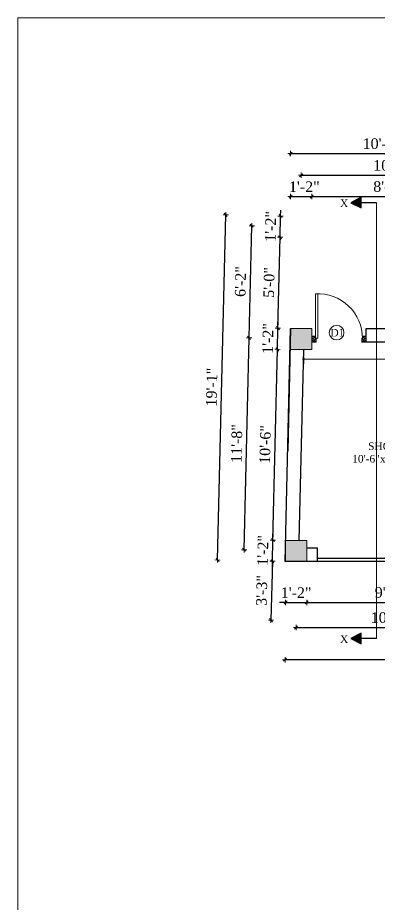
# Model space of a CAD drawing. Header units: inches. Extents: x 151827 to 158445, y -28405 to -26250.
# Drawn here: x 155360 to 155598, y -26836 to -26250 of the extents above; entities that cross this region are included whole.
import ezdxf

# ---------------------------------------------------------------- set-up
doc = ezdxf.new("R2010")
doc.units = ezdxf.units.IN
doc.header["$LTSCALE"] = 5
doc.header["$MEASUREMENT"] = 0
for name, color, linetype, lineweight in [('A-WALL', 7, 'Continuous', 9), ('Dimension', 7, 'Continuous', 18), ('DOOR', 62, 'Continuous', 0), ('ele1', 21, 'Continuous', 20)]:
    doc.layers.add(name, color=color, linetype=linetype, lineweight=lineweight)
doc.layers.add('dim line', color=7, linetype='Continuous', lineweight=15, true_color=0xfab2b2)
doc.layers.add('TEXT', color=6, linetype='Continuous')
doc.layers.add('WALL', color=7, linetype='Continuous')
doc.styles.add('ordinary', font='times.ttf')
doc.styles.get("Standard").update_dxf_attribs({"font": 'arial.ttf'})
doc.dimstyles.new('Copy of 96', dxfattribs={"dimtxt": 7, "dimasz": 4, "dimexe": 0.5, "dimexo": 0.5, "dimgap": 3, "dimtad": 1, "dimdec": 1, "dimzin": 11, "dimdsep": 46, "dimlunit": 4, "dimtxsty": 'ordinary', "dimblk": 'OBLIQUE', "dimcen": 0.09, "dimse1": 1, "dimse2": 1, "dimclrt": 6, "dimazin": 0, "dimtfac": 1, "dimtdec": 1, "dimtix": 1, "dimtmove": 2, "dimatfit": 3, "dimldrblk": 'leader', "dimfxl": 0.5, "dimfxlon": 1, "dimtolj": 1, "dimtzin": 0, "dimarcsym": 0})
doc.dimstyles.new('Standard$0', dxfattribs={"dimtxt": 6, "dimasz": 4, "dimexe": 3, "dimexo": 6, "dimgap": 3, "dimtad": 1, "dimdec": 1, "dimzin": 0, "dimdsep": 46, "dimlunit": 4, "dimtxsty": 'Standard', "dimcen": 0.09, "dimclrd": 6, "dimclre": 6, "dimclrt": 7, "dimadec": 0, "dimazin": 0, "dimtfac": 1, "dimtdec": 1, "dimtix": 1, "dimtofl": 0, "dimtmove": 1, "dimatfit": 3, "dimfxl": 1, "dimtolj": 1, "dimtzin": 0, "dimlwd": 18, "dimlwe": 18, "dimarcsym": 0})

# ---------------------------------------------------------------- blocks, each defined once
blk = doc.blocks.new('A$C27B36B59')
at = {"layer": 'DOOR'}
for p, q in [((0, 4), (0, 0)), ((2.5, 4), (0, 4)), ((0, 0), (3, 0)), ((2.5, 2.5), (2.5, 4)), ((3, 2.5), (2.5, 2.5)), ((3, 0), (3, 2.5))]:
    blk.add_line(p, q, dxfattribs=at)
for centre, radius, start, end in [((-1.4, -0.54), 4.75, 22.14107, 72.83803), ((1.34, 2.09), 1.64, 45.13802, 144.89476), ((2.21, 0.3), 2.49, 83.31492, 152.65798), ((0.13, 0.37), 2.05, 349.48753, 93.68048), ((1.96, -0.47), 2.01, 58.74475, 166.49498), ((-0.06, 0.32), 1.13, 343.54197, 86.94698), ((2.08, -0.4), 1.17, 38.28162, 160.15192)]:
    blk.add_arc(centre, radius, start, end, dxfattribs=at)
blk = doc.blocks.new('D2')
at = {"layer": 'DOOR'}
for p, q in [((74473.95, 24047.59), (74473.95, 24018.09)), ((74473.95, 24047.59), (74475.45, 24047.59)), ((74475.45, 24047.59), (74475.45, 24018.13))]:
    blk.add_line(p, q, dxfattribs=at)
blk.add_arc((74473.95, 24047.59), 29.5, 180, 272.9146, dxfattribs=at)
at = {"layer": 'DOOR', "xscale": -1, "rotation": 180}
blk.add_blockref('A$C27B36B59', (74441.95, 24050.09), dxfattribs=at)
at = {"layer": 'DOOR', "rotation": 180}
blk.add_blockref('A$C27B36B59', (74477.95, 24050.09), dxfattribs=at)
blk = doc.blocks.new('oblique')
at = {"color": 0, "lineweight": -2}
blk.add_line((0.25, 0.25), (-0.25, -0.25), dxfattribs=at)
at = {"layer": 'dim line', "lineweight": 9}
for p, q in [((-0.4375, 0), (0.4375, 0)), ((0, 0.4375), (0, -0.4375))]:
    blk.add_line(p, q, dxfattribs=at)
blk = doc.blocks.new('*D3158')
at = {"layer": 'A-WALL', "color": 0, "lineweight": -2, "ltscale": 50, "transparency": 16777216}
for p, q in [((155536.99, -26637.16), (155532.99, -26637.16)), ((155536.99, -26637.16), (155550.99, -26637.16)), ((155550.99, -26637.16), (155554.99, -26637.16))]:
    blk.add_line(p, q, dxfattribs=at)
at = {"layer": 'Defpoints', "color": 0, "ltscale": 50, "transparency": 16777216}
for p in [(155536.99, -26610.06), (155550.99, -26610.06), (155550.99, -26637.16)]:
    blk.add_point(p, dxfattribs=at)
at = {"layer": 'A-WALL', "color": 0, "lineweight": -2, "ltscale": 50, "transparency": 16777216, "xscale": 4, "yscale": 4, "zscale": 4}
blk.add_blockref('oblique', (155536.99, -26637.16), dxfattribs=at)
at = {"layer": 'A-WALL', "color": 0, "lineweight": -2, "ltscale": 50, "transparency": 16777216, "xscale": 4, "yscale": 4, "zscale": 4, "rotation": 180}
blk.add_blockref('oblique', (155550.99, -26637.16), dxfattribs=at)
at = {"layer": 'A-WALL', "color": 6, "ltscale": 50, "transparency": 16777216, "insert": (155543.99, -26630.66), "char_height": 7, "attachment_point": 5, "style": 'ordinary'}
blk.add_mtext('\\A1;1\'-2"', dxfattribs=at)
blk = doc.blocks.new('_OBLIQUE')
at = {"color": 0, "linetype": 'ByBlock'}
blk.add_line((-0.5, -0.5), (0.5, 0.5), dxfattribs=at)
blk = doc.blocks.new('leader')
at = {"layer": 'Dimension'}
for p, q in [((0, -4.33), (0, 4.33)), ((-4.42, 0), (4.42, 0))]:
    blk.add_line(p, q, dxfattribs=at)
blk = doc.blocks.new('*D3159')
at = {"layer": 'A-WALL', "color": 0, "lineweight": -2, "ltscale": 5, "transparency": 16777216}
blk.add_line((155550.99, -26637.16), (155661.2, -26637.16), dxfattribs=at)
at = {"layer": 'Defpoints', "color": 0, "ltscale": 5, "transparency": 16777216}
for p in [(155550.99, -26610.06), (155661.2, -26610.06), (155661.2, -26637.16)]:
    blk.add_point(p, dxfattribs=at)
at = {"layer": 'A-WALL', "color": 0, "lineweight": -2, "ltscale": 5, "transparency": 16777216, "xscale": 4, "yscale": 4, "zscale": 4, "rotation": 180}
blk.add_blockref('oblique', (155550.99, -26637.16), dxfattribs=at)
at = {"layer": 'A-WALL', "color": 0, "lineweight": -2, "ltscale": 5, "transparency": 16777216, "xscale": 4, "yscale": 4, "zscale": 4}
blk.add_blockref('oblique', (155661.2, -26637.16), dxfattribs=at)
at = {"layer": 'A-WALL', "color": 6, "ltscale": 5, "transparency": 16777216, "insert": (155606.1, -26630.59), "char_height": 7, "attachment_point": 5, "style": 'ordinary'}
blk.add_mtext('\\A1;9\'-2"', dxfattribs=at)
blk = doc.blocks.new('*D3166')
at = {"layer": 'A-WALL', "color": 0, "lineweight": -2, "ltscale": 5, "transparency": 16777216}
blk.add_line((155543.99, -26653.75), (155668.2, -26653.75), dxfattribs=at)
at = {"layer": 'Defpoints', "color": 0, "ltscale": 5, "transparency": 16777216}
for p in [(155543.99, -26603.06), (155668.2, -26603.06), (155668.2, -26653.75)]:
    blk.add_point(p, dxfattribs=at)
at = {"layer": 'A-WALL', "color": 0, "lineweight": -2, "ltscale": 5, "transparency": 16777216, "xscale": 4, "yscale": 4, "zscale": 4, "rotation": 180}
blk.add_blockref('oblique', (155543.99, -26653.75), dxfattribs=at)
at = {"layer": 'A-WALL', "color": 0, "lineweight": -2, "ltscale": 5, "transparency": 16777216, "xscale": 4, "yscale": 4, "zscale": 4}
blk.add_blockref('oblique', (155668.2, -26653.75), dxfattribs=at)
at = {"layer": 'A-WALL', "color": 6, "ltscale": 5, "transparency": 16777216, "insert": (155606.1, -26647.19), "char_height": 7, "attachment_point": 5, "style": 'ordinary'}
blk.add_mtext('\\A1;10\'-4"', dxfattribs=at)
blk = doc.blocks.new('*D3169')
at = {"layer": 'A-WALL', "color": 0, "lineweight": -2, "ltscale": 5, "transparency": 16777216}
blk.add_line((155903.13, -26675.03), (155536.66, -26675.03), dxfattribs=at)
at = {"layer": 'Defpoints', "color": 0, "ltscale": 5, "transparency": 16777216}
for p in [(155536.66, -26610.06), (155903.13, -26610.06), (155536.66, -26675.03)]:
    blk.add_point(p, dxfattribs=at)
at = {"layer": 'A-WALL', "color": 0, "lineweight": -2, "ltscale": 5, "transparency": 16777216, "xscale": 4, "yscale": 4, "zscale": 4, "rotation": 180}
blk.add_blockref('oblique', (155536.66, -26675.03), dxfattribs=at)
at = {"layer": 'A-WALL', "color": 0, "lineweight": -2, "ltscale": 5, "transparency": 16777216, "xscale": 4, "yscale": 4, "zscale": 4}
blk.add_blockref('oblique', (155903.13, -26675.03), dxfattribs=at)
at = {"layer": 'A-WALL', "color": 6, "ltscale": 5, "transparency": 16777216, "insert": (155719.9, -26668.47), "char_height": 7, "attachment_point": 5, "style": 'ordinary'}
blk.add_mtext('\\A1;30\'-6"', dxfattribs=at)
blk = doc.blocks.new('*D3180')
at = {"layer": 'A-WALL', "color": 0, "lineweight": -2, "ltscale": 50, "transparency": 16777216}
blk.add_line((155540.32, -26368.42), (155554.32, -26368.42), dxfattribs=at)
at = {"layer": 'Defpoints', "color": 0, "ltscale": 50, "transparency": 16777216}
for p in [(155554.32, -26368.42), (155540.32, -26455.78), (155554.32, -26455.78)]:
    blk.add_point(p, dxfattribs=at)
at = {"layer": 'A-WALL', "color": 0, "lineweight": -2, "ltscale": 50, "transparency": 16777216, "xscale": 4, "yscale": 4, "zscale": 4, "rotation": 180}
blk.add_blockref('oblique', (155540.32, -26368.42), dxfattribs=at)
at = {"layer": 'A-WALL', "color": 0, "lineweight": -2, "ltscale": 50, "transparency": 16777216, "xscale": 4, "yscale": 4, "zscale": 4}
blk.add_blockref('oblique', (155554.32, -26368.42), dxfattribs=at)
at = {"layer": 'A-WALL', "color": 6, "ltscale": 50, "transparency": 16777216, "insert": (155549.4, -26361.92), "char_height": 7, "attachment_point": 5, "style": 'ordinary'}
blk.add_mtext('\\A1;1\'-2"', dxfattribs=at)
blk = doc.blocks.new('*D3181')
at = {"layer": 'A-WALL', "color": 0, "lineweight": -2, "ltscale": 5, "transparency": 16777216}
blk.add_line((155554.32, -26368.42), (155661.2, -26368.42), dxfattribs=at)
at = {"layer": 'Defpoints', "color": 0, "ltscale": 5, "transparency": 16777216}
for p in [(155661.2, -26368.42), (155661.2, -26384.4), (155554.32, -26455.78)]:
    blk.add_point(p, dxfattribs=at)
at = {"layer": 'A-WALL', "color": 0, "lineweight": -2, "ltscale": 5, "transparency": 16777216, "xscale": 4, "yscale": 4, "zscale": 4, "rotation": 180}
blk.add_blockref('oblique', (155554.32, -26368.42), dxfattribs=at)
at = {"layer": 'A-WALL', "color": 0, "lineweight": -2, "ltscale": 5, "transparency": 16777216, "xscale": 4, "yscale": 4, "zscale": 4}
blk.add_blockref('oblique', (155661.2, -26368.42), dxfattribs=at)
at = {"layer": 'A-WALL', "color": 6, "ltscale": 5, "transparency": 16777216, "insert": (155607.76, -26361.86), "char_height": 7, "attachment_point": 5, "style": 'ordinary'}
blk.add_mtext('\\A1;8\'-11"', dxfattribs=at)
blk = doc.blocks.new('*D3187')
at = {"layer": 'A-WALL', "color": 0, "lineweight": -2, "ltscale": 5, "transparency": 16777216}
blk.add_line((155547.32, -26354.35), (155668.2, -26354.35), dxfattribs=at)
at = {"layer": 'Defpoints', "color": 0, "ltscale": 5, "transparency": 16777216}
for p in [(155668.2, -26354.35), (155547.32, -26462.78), (155668.2, -26462.78)]:
    blk.add_point(p, dxfattribs=at)
at = {"layer": 'A-WALL', "color": 0, "lineweight": -2, "ltscale": 5, "transparency": 16777216, "xscale": 4, "yscale": 4, "zscale": 4, "rotation": 180}
blk.add_blockref('oblique', (155547.32, -26354.35), dxfattribs=at)
at = {"layer": 'A-WALL', "color": 0, "lineweight": -2, "ltscale": 5, "transparency": 16777216, "xscale": 4, "yscale": 4, "zscale": 4}
blk.add_blockref('oblique', (155668.2, -26354.35), dxfattribs=at)
at = {"layer": 'A-WALL', "color": 6, "ltscale": 5, "transparency": 16777216, "insert": (155607.76, -26347.79), "char_height": 7, "attachment_point": 5, "style": 'ordinary'}
blk.add_mtext('\\A1;10\'-1"', dxfattribs=at)
blk = doc.blocks.new('*D3189')
at = {"layer": 'A-WALL', "color": 0, "lineweight": -2, "ltscale": 5, "transparency": 16777216}
blk.add_line((155540.32, -26340.02), (155661.2, -26340.02), dxfattribs=at)
at = {"layer": 'Defpoints', "color": 0, "ltscale": 5, "transparency": 16777216}
for p in [(155661.2, -26340.02), (155661.2, -26384.4), (155540.32, -26455.78)]:
    blk.add_point(p, dxfattribs=at)
at = {"layer": 'A-WALL', "color": 0, "lineweight": -2, "ltscale": 5, "transparency": 16777216, "xscale": 4, "yscale": 4, "zscale": 4, "rotation": 180}
blk.add_blockref('oblique', (155540.32, -26340.02), dxfattribs=at)
at = {"layer": 'A-WALL', "color": 0, "lineweight": -2, "ltscale": 5, "transparency": 16777216, "xscale": 4, "yscale": 4, "zscale": 4}
blk.add_blockref('oblique', (155661.2, -26340.02), dxfattribs=at)
at = {"layer": 'A-WALL', "color": 6, "ltscale": 5, "transparency": 16777216, "insert": (155600.76, -26333.46), "char_height": 7, "attachment_point": 5, "style": 'ordinary'}
blk.add_mtext('\\A1;10\'-1"', dxfattribs=at)
blk = doc.blocks.new('*D3191')
at = {"layer": 'A-WALL', "color": 47, "lineweight": 0, "ltscale": 5, "transparency": 16777216}
for p, q in [((155548.99, -26474.78), (155548.99, -26479.1)), ((155668.95, -26474.78), (155668.95, -26479.1))]:
    blk.add_line(p, q, dxfattribs=at)
at = {"layer": 'A-WALL', "color": 33, "lineweight": 0, "ltscale": 5, "transparency": 16777216}
blk.add_line((155548.99, -26476.1), (155668.95, -26476.1), dxfattribs=at)
at = {"layer": 'Defpoints', "color": 0, "ltscale": 5, "transparency": 16777216}
for p in [(155548.99, -26469.78), (155668.95, -26469.78), (155668.95, -26476.1)]:
    blk.add_point(p, dxfattribs=at)
at = {"layer": 'A-WALL', "color": 33, "lineweight": 0, "ltscale": 5, "transparency": 16777216, "xscale": 2, "yscale": 2, "zscale": 2, "rotation": 180}
blk.add_blockref('oblique', (155548.99, -26476.1), dxfattribs=at)
at = {"layer": 'A-WALL', "color": 33, "lineweight": 0, "ltscale": 5, "transparency": 16777216, "xscale": 2, "yscale": 2, "zscale": 2}
blk.add_blockref('oblique', (155668.95, -26476.1), dxfattribs=at)
at = {"layer": 'A-WALL', "color": 7, "ltscale": 5, "transparency": 16777216, "insert": (155608.97, -26473.3), "char_height": 4.5, "attachment_point": 5}
blk.add_mtext("\\A1;10'", dxfattribs=at)
blk = doc.blocks.new('*D3149')
at = {"layer": 'A-WALL', "color": 0, "lineweight": -2, "ltscale": 50, "transparency": 16777216}
for p, q in [((155528.63, -26595.86), (155528.72, -26591.87)), ((155528.29, -26609.86), (155528.63, -26595.86)), ((155528.29, -26609.86), (155528.2, -26613.86))]:
    blk.add_line(p, q, dxfattribs=at)
at = {"layer": 'Defpoints', "color": 0, "ltscale": 50, "transparency": 16777216}
for p in [(155528.63, -26595.86), (155536.99, -26596.06), (155536.66, -26610.06)]:
    blk.add_point(p, dxfattribs=at)
at = {"layer": 'A-WALL', "color": 0, "lineweight": -2, "ltscale": 50, "transparency": 16777216, "xscale": 4, "yscale": 4, "zscale": 4}
for p, rotation in [((155528.63, -26595.86), 268.6423816929436), ((155528.29, -26609.86), 88.64238169294363)]:
    blk.add_blockref('oblique', p, dxfattribs=dict(at, rotation=rotation))
at = {"layer": 'A-WALL', "color": 6, "ltscale": 50, "transparency": 16777216, "insert": (155521.96, -26602.71), "char_height": 7, "attachment_point": 5, "rotation": 88.64238, "style": 'ordinary'}
blk.add_mtext('\\A1;1\'-2"', dxfattribs=at)
blk = doc.blocks.new('*D3150')
at = {"layer": 'A-WALL', "color": 0, "lineweight": -2, "ltscale": 5, "transparency": 16777216}
blk.add_line((155528.63, -26595.86), (155531.62, -26469.57), dxfattribs=at)
at = {"layer": 'Defpoints', "color": 0, "ltscale": 5, "transparency": 16777216}
for p in [(155531.62, -26469.57), (155540.32, -26469.78), (155536.99, -26596.06)]:
    blk.add_point(p, dxfattribs=at)
at = {"layer": 'A-WALL', "color": 0, "lineweight": -2, "ltscale": 5, "transparency": 16777216, "xscale": 4, "yscale": 4, "zscale": 4}
for p, rotation in [((155531.62, -26469.57), 88.64238169298139), ((155528.63, -26595.86), 268.6423816929814)]:
    blk.add_blockref('oblique', p, dxfattribs=dict(at, rotation=rotation))
at = {"layer": 'A-WALL', "color": 6, "ltscale": 5, "transparency": 16777216, "insert": (155523.56, -26532.56), "char_height": 7, "attachment_point": 5, "rotation": 88.64238, "style": 'ordinary'}
blk.add_mtext('\\A1;10\'-6"', dxfattribs=at)
blk = doc.blocks.new('*D3151')
at = {"layer": 'A-WALL', "color": 0, "lineweight": -2, "ltscale": 5, "transparency": 16777216}
for p, q in [((155531.95, -26455.58), (155532.05, -26451.58)), ((155531.62, -26469.57), (155531.95, -26455.58)), ((155531.62, -26469.57), (155531.52, -26473.57))]:
    blk.add_line(p, q, dxfattribs=at)
at = {"layer": 'Defpoints', "color": 0, "ltscale": 5, "transparency": 16777216}
for p in [(155531.95, -26455.58), (155540.32, -26455.78), (155540.32, -26469.78)]:
    blk.add_point(p, dxfattribs=at)
at = {"layer": 'A-WALL', "color": 0, "lineweight": -2, "ltscale": 5, "transparency": 16777216, "xscale": 4, "yscale": 4, "zscale": 4}
for p, rotation in [((155531.95, -26455.58), 268.6423816929814), ((155531.62, -26469.57), 88.64238169298143)]:
    blk.add_blockref('oblique', p, dxfattribs=dict(at, rotation=rotation))
at = {"layer": 'A-WALL', "color": 6, "ltscale": 5, "transparency": 16777216, "insert": (155525.29, -26462.42), "char_height": 7, "attachment_point": 5, "rotation": 88.64238, "style": 'ordinary'}
blk.add_mtext('\\A1;1\'-2"', dxfattribs=at)
blk = doc.blocks.new('*D3152')
at = {"layer": 'A-WALL', "color": 0, "lineweight": -2, "ltscale": 5, "transparency": 16777216}
blk.add_line((155509.59, -26602.25), (155512.92, -26461.96), dxfattribs=at)
at = {"layer": 'Defpoints', "color": 0, "ltscale": 5, "transparency": 16777216}
for p in [(155512.92, -26461.96), (155547.32, -26462.78), (155543.99, -26603.06)]:
    blk.add_point(p, dxfattribs=at)
at = {"layer": 'A-WALL', "color": 0, "lineweight": -2, "ltscale": 5, "transparency": 16777216, "xscale": 4, "yscale": 4, "zscale": 4}
for p, rotation in [((155512.92, -26461.96), 88.64238169299772), ((155509.59, -26602.25), 268.6423816929977)]:
    blk.add_blockref('oblique', p, dxfattribs=dict(at, rotation=rotation))
at = {"layer": 'A-WALL', "color": 6, "ltscale": 5, "transparency": 16777216, "insert": (155504.7, -26531.95), "char_height": 7, "attachment_point": 5, "rotation": 88.64238, "style": 'ordinary'}
blk.add_mtext('\\A1;11\'-8"', dxfattribs=at)
blk = doc.blocks.new('*D3153')
at = {"layer": 'A-WALL', "color": 0, "lineweight": -2, "ltscale": 5, "transparency": 16777216}
blk.add_line((155528.29, -26609.86), (155527.37, -26648.86), dxfattribs=at)
at = {"layer": 'Defpoints', "color": 0, "ltscale": 5, "transparency": 16777216}
for p in [(155536.66, -26610.06), (155527.37, -26648.86), (155535.74, -26649.06)]:
    blk.add_point(p, dxfattribs=at)
at = {"layer": 'A-WALL', "color": 0, "lineweight": -2, "ltscale": 5, "transparency": 16777216, "xscale": 4, "yscale": 4, "zscale": 4}
for p, rotation in [((155528.29, -26609.86), 88.64238169298143), ((155527.37, -26648.86), 268.6423816929814)]:
    blk.add_blockref('oblique', p, dxfattribs=dict(at, rotation=rotation))
at = {"layer": 'A-WALL', "color": 6, "ltscale": 5, "transparency": 16777216, "insert": (155521.27, -26629.21), "char_height": 7, "attachment_point": 5, "rotation": 88.64238, "style": 'ordinary'}
blk.add_mtext('\\A1;3\'-3"', dxfattribs=at)
blk = doc.blocks.new('*D3154')
at = {"layer": 'A-WALL', "color": 0, "lineweight": -2, "ltscale": 5, "transparency": 16777216}
blk.add_line((155512.92, -26461.96), (155514.68, -26387.76), dxfattribs=at)
at = {"layer": 'Defpoints', "color": 0, "ltscale": 5, "transparency": 16777216}
for p in [(155514.68, -26387.76), (155668.2, -26391.4), (155547.32, -26462.78)]:
    blk.add_point(p, dxfattribs=at)
at = {"layer": 'A-WALL', "color": 0, "lineweight": -2, "ltscale": 5, "transparency": 16777216, "xscale": 4, "yscale": 4, "zscale": 4}
for p, rotation in [((155514.68, -26387.76), 88.64238169298139), ((155512.92, -26461.96), 268.6423816929814)]:
    blk.add_blockref('oblique', p, dxfattribs=dict(at, rotation=rotation))
at = {"layer": 'A-WALL', "color": 6, "ltscale": 5, "transparency": 16777216, "insert": (155507.24, -26424.71), "char_height": 7, "attachment_point": 5, "rotation": 88.64238, "style": 'ordinary'}
blk.add_mtext('\\A1;6\'-2"', dxfattribs=at)
blk = doc.blocks.new('*D3155')
at = {"layer": 'A-WALL', "color": 0, "lineweight": -2, "ltscale": 5, "transparency": 16777216}
blk.add_line((155492.06, -26609.01), (155497.48, -26380.52), dxfattribs=at)
at = {"layer": 'Defpoints', "color": 0, "ltscale": 5, "transparency": 16777216}
for p in [(155497.48, -26380.52), (155661.2, -26384.4), (155536.66, -26610.06)]:
    blk.add_point(p, dxfattribs=at)
at = {"layer": 'A-WALL', "color": 0, "lineweight": -2, "ltscale": 5, "transparency": 16777216, "xscale": 4, "yscale": 4, "zscale": 4}
for p, rotation in [((155497.48, -26380.52), 88.64238169298139), ((155492.06, -26609.01), 268.6423816929814)]:
    blk.add_blockref('oblique', p, dxfattribs=dict(at, rotation=rotation))
at = {"layer": 'A-WALL', "color": 6, "ltscale": 5, "transparency": 16777216, "insert": (155488.2, -26494.61), "char_height": 7, "attachment_point": 5, "rotation": 88.64238, "style": 'ordinary'}
blk.add_mtext('\\A1;19\'-1"', dxfattribs=at)
blk = doc.blocks.new('*D3193')
at = {"layer": 'A-WALL', "color": 0, "lineweight": -2, "ltscale": 5, "transparency": 16777216}
blk.add_line((155531.95, -26455.58), (155533.38, -26395.37), dxfattribs=at)
at = {"layer": 'Defpoints', "color": 0, "ltscale": 5, "transparency": 16777216}
for p in [(155533.38, -26395.37), (155661.2, -26398.4), (155540.32, -26455.78)]:
    blk.add_point(p, dxfattribs=at)
at = {"layer": 'A-WALL', "color": 0, "lineweight": -2, "ltscale": 5, "transparency": 16777216, "xscale": 4, "yscale": 4, "zscale": 4}
for p, rotation in [((155533.38, -26395.37), 88.64238169298139), ((155531.95, -26455.58), 268.6423816929814)]:
    blk.add_blockref('oblique', p, dxfattribs=dict(at, rotation=rotation))
at = {"layer": 'A-WALL', "color": 6, "ltscale": 5, "transparency": 16777216, "insert": (155526.11, -26425.32), "char_height": 7, "attachment_point": 5, "rotation": 88.64238, "style": 'ordinary'}
blk.add_mtext('\\A1;5\'-0"', dxfattribs=at)
blk = doc.blocks.new('*D3194')
at = {"layer": 'A-WALL', "color": 0, "lineweight": -2, "ltscale": 5, "transparency": 16777216}
for p, q in [((155533.38, -26395.37), (155533.71, -26381.38)), ((155533.71, -26381.38), (155533.8, -26377.38)), ((155533.38, -26395.37), (155533.28, -26399.37))]:
    blk.add_line(p, q, dxfattribs=at)
at = {"layer": 'Defpoints', "color": 0, "ltscale": 5, "transparency": 16777216}
for p in [(155533.71, -26381.38), (155661.2, -26384.4), (155661.2, -26398.4)]:
    blk.add_point(p, dxfattribs=at)
at = {"layer": 'A-WALL', "color": 0, "lineweight": -2, "ltscale": 5, "transparency": 16777216, "xscale": 4, "yscale": 4, "zscale": 4}
for p, rotation in [((155533.71, -26381.38), 268.6423816929814), ((155533.38, -26395.37), 88.64238169298143)]:
    blk.add_blockref('oblique', p, dxfattribs=dict(at, rotation=rotation))
at = {"layer": 'A-WALL', "color": 6, "ltscale": 5, "transparency": 16777216, "insert": (155527.05, -26388.22), "char_height": 7, "attachment_point": 5, "rotation": 88.64238, "style": 'ordinary'}
blk.add_mtext('\\A1;1\'-2"', dxfattribs=at)

msp = doc.modelspace()

# ---------------------------------------------------------------- hatches: boundary and pattern name
at = {"ltscale": 5}
for points in [[(155586.95, -26375.92), (155586.95, -26368.91), (155580.07, -26372.5)], [(155586.95, -26664.49), (155586.95, -26657.48), (155580.07, -26661.06)]]:
    msp.add_hatch(color=256, dxfattribs=at).paths.add_polyline_path(points)
at = {"layer": 'WALL', "linetype": 'ByBlock', "ltscale": 5, "true_color": 0xf8991e}
h = msp.add_hatch(color=30, dxfattribs=at)
h.dxf.hatch_style = 1
h.paths.add_polyline_path([(155540.32, -26469.78), (155554.32, -26469.78), (155554.32, -26455.78), (155540.32, -26455.78)])
h = msp.add_hatch(color=30, dxfattribs=at)
h.dxf.hatch_style = 1
h.paths.add_polyline_path([(155536.99, -26596.06), (155536.99, -26610.06), (155550.99, -26610.06), (155550.99, -26596.06)])

# ---------------------------------------------------------------- linework, layer by layer
at = {"ltscale": 5}
for p, q in [((155586.95, -26368.91, -72.71), (155580.07, -26372.5, -72.71)), ((155586.95, -26375.92, -72.71), (155586.95, -26368.91, -72.71)), ((155580.07, -26372.5, -72.71), (155586.95, -26375.92, -72.71)), ((155597.05, -26372.5, -72.71), (155586.95, -26372.5, -72.71)), ((155586.95, -26657.48, -72.71), (155580.07, -26661.06, -72.71)), ((155580.07, -26661.06, -72.71), (155586.95, -26664.49, -72.71)), ((155586.95, -26664.49, -72.71), (155586.95, -26657.48, -72.71)), ((155597.05, -26661.06, -72.71), (155586.95, -26661.06, -72.71))]:
    msp.add_line(p, q, dxfattribs=at)
at = {"layer": 'A-WALL', "ltscale": 5}
for p, q in [((155597.05, -26372.5, -72.71), (155597.05, -26661.06, -72.71)), ((155554.32, -26455.78, -72.71), (155540.32, -26455.78, -72.71))]:
    msp.add_line(p, q, dxfattribs=at)
at = {"layer": 'A-WALL', "lineweight": 30}
for p, q in [((155536.66, -26610.06, -72.71), (155540.32, -26455.78, -72.71)), ((155540.32, -26455.78, -72.71), (155538.4, -26536.69, -72.71)), ((155590.32, -26464.78, -72.71), (155590.32, -26455.78, -72.71)), ((155590.32, -26455.78, -72.71), (155661.2, -26455.78, -72.71)), ((155661.2, -26464.78, -72.71), (155590.32, -26464.78, -72.71)), ((155545.99, -26596.06, -72.71), (155548.99, -26469.78, -72.71)), ((155550.99, -26601.06, -72.71), (155558.1, -26601.06, -72.71)), ((155558.1, -26610.06, -72.71), (155558.1, -26601.06, -72.71)), ((155903.13, -26610.06, -72.71), (155536.66, -26610.06, -72.71)), ((155903.13, -26610.06, -72.71), (155536.66, -26610.06, -72.71)), ((155654.1, -26608.06, -72.71), (155558.1, -26608.06, -72.71))]:
    msp.add_line(p, q, dxfattribs=at)
at = {"layer": 'A-WALL', "ltscale": 5, "elevation": -72.71}
for points in [[(155540.32, -26469.78), (155554.32, -26469.78), (155554.32, -26455.78), (155540.32, -26455.78)], [(155536.99, -26596.06), (155550.99, -26596.06), (155550.99, -26610.06), (155536.99, -26610.06)]]:
    msp.add_lwpolyline(points, close=True, dxfattribs=at)
at = {"layer": 'A-WALL', "ltscale": 5}
msp.add_circle((155570.76, -26458.55, -72.71), 4.82, dxfattribs=at)
at = {"layer": 'ele1', "elevation": -72.71}
msp.add_lwpolyline([(155359.95, -26250.03), (158444.91, -26250.03), (158444.91, -28405.37), (155359.95, -28405.37)], close=True, dxfattribs=at)
msp.add_lwpolyline([(155359.95, -26250.03), (158444.91, -26250.03), (158444.91, -28405.37), (155359.95, -28405.37)], close=True, dxfattribs=at)

# ---------------------------------------------------------------- block references
at = {"layer": 'WALL', "color": 2, "linetype": 'ByBlock', "rotation": 180.0000000001832}
msp.add_blockref('D2', (230032.27, -2414.69, -72.71), dxfattribs=at)

# ---------------------------------------------------------------- texts
at = {"layer": 'TEXT', "style": 'ordinary'}
for s, p in [('X', (155573, -26375.37, -72.71)), ('D1', (155566.64, -26461.05, -72.71)), ('X', (155573, -26663.94, -72.71))]:
    msp.add_text(s, height=5, dxfattribs=at).set_placement(p)
at = {"layer": 'TEXT', "insert": (155601.25, -26544.6, -72.71), "char_height": 5, "attachment_point": 8, "style": 'ordinary'}
msp.add_mtext_dynamic_manual_height_columns('SHOP\\P10\'-6"x11\'-4"', width=101.5687, gutter_width=1720.72, heights=[0], dxfattribs=at)

# ---------------------------------------------------------------- dimensions: what is measured, and where the dimension line sits
at = {"layer": 'A-WALL', "ltscale": 5}
for base, p1, p2, dimstyle, override, picture, middle in [((155661.2, -26340.02, -72.71), (155540.32, -26455.78, -72.71), (155661.2, -26384.4, -72.71), 'Copy of 96', {"dimdec": 0, "dimblk": 'oblique', "dimtdec": 0, "dimarcsym": 1}, '*D3189', (155600.76, -26333.46, -72.71)), ((155668.2, -26354.35, -72.71), (155547.32, -26462.78, -72.71), (155668.2, -26462.78, -72.71), 'Copy of 96', {"dimdec": 0, "dimblk": 'oblique', "dimtdec": 0, "dimarcsym": 1}, '*D3187', (155607.76, -26347.79, -72.71)), ((155661.2, -26368.42, -72.71), (155554.32, -26455.78, -72.71), (155661.2, -26384.4, -72.71), 'Copy of 96', {"dimdec": 0, "dimblk": 'oblique', "dimtdec": 0, "dimarcsym": 1}, '*D3181', (155607.76, -26361.86, -72.71)), ((155668.95, -26476.1, -72.71), (155548.99, -26469.78, -72.71), (155668.95, -26469.78, -72.71), 'Standard$0', {"dimtxt": 4.5, "dimasz": 2, "dimexo": 5, "dimgap": 0.5, "dimdec": 0, "dimzin": 12, "dimpost": '\\X', "dimblk": 'oblique', "dimcen": 3, "dimclrd": 33, "dimclre": 47, "dimtfac": 0.5, "dimtdec": 0, "dimfxl": 3, "dimlwd": 0, "dimlwe": 0}, '*D3191', (155608.97, -26473.3, -72.71)), ((155668.2, -26653.75, -72.71), (155543.99, -26603.06, -72.71), (155668.2, -26603.06, -72.71), 'Copy of 96', {"dimdec": 0, "dimblk": 'oblique', "dimtdec": 0, "dimarcsym": 1}, '*D3166', (155606.1, -26647.19, -72.71)), ((155536.66, -26675.03, -72.71), (155903.13, -26610.06, -72.71), (155536.66, -26610.06, -72.71), 'Copy of 96', {"dimdec": 0, "dimblk": 'oblique', "dimtdec": 0, "dimarcsym": 1}, '*D3169', (155719.9, -26668.47, -72.71)), ((155661.2, -26637.16, -72.71), (155550.99, -26610.06, -72.71), (155661.2, -26610.06, -72.71), 'Copy of 96', {"dimdec": 0, "dimblk": 'oblique', "dimtdec": 0, "dimarcsym": 1}, '*D3159', (155606.1, -26630.59, -72.71))]:
    dim = msp.add_linear_dim(base=base, p1=p1, p2=p2, dimstyle=dimstyle, override=override, dxfattribs=at)
    dim.commit()
    dim.dimension.update_dxf_attribs({"geometry": picture, "text_midpoint": middle})
at = {"layer": 'A-WALL', "ltscale": 50}
dim = msp.add_linear_dim(base=(155554.32, -26368.42, -72.71), p1=(155540.32, -26455.78, -72.71), p2=(155554.32, -26455.78, -72.71), dimstyle='Copy of 96', override={"dimdec": 0, "dimblk": 'oblique', "dimtdec": 0, "dimarcsym": 1}, dxfattribs=at)
dim.commit()
dim.dimension.update_dxf_attribs({"geometry": '*D3180', "text_midpoint": (155549.4, -26361.92, -72.71), "dimtype": 160})
at = {"layer": 'A-WALL', "ltscale": 5}
for base, p1, p2, picture, middle in [((155497.48, -26380.52, -72.71), (155536.66, -26610.06, -72.71), (155661.2, -26384.4, -72.71), '*D3155', (155488.2, -26494.61, -72.71)), ((155533.71, -26381.38, -72.71), (155661.2, -26398.4, -72.71), (155661.2, -26384.4, -72.71), '*D3194', (155527.05, -26388.22, -72.71)), ((155514.68, -26387.76, -72.71), (155547.32, -26462.78, -72.71), (155668.2, -26391.4, -72.71), '*D3154', (155507.24, -26424.71, -72.71)), ((155533.38, -26395.37, -72.71), (155540.32, -26455.78, -72.71), (155661.2, -26398.4, -72.71), '*D3193', (155526.11, -26425.32, -72.71)), ((155531.95, -26455.58, -72.71), (155540.32, -26469.78, -72.71), (155540.32, -26455.78, -72.71), '*D3151', (155525.29, -26462.42, -72.71)), ((155531.62, -26469.57, -72.71), (155536.99, -26596.06, -72.71), (155540.32, -26469.78, -72.71), '*D3150', (155523.56, -26532.56, -72.71)), ((155527.37, -26648.86, -72.71), (155536.66, -26610.06, -72.71), (155535.74, -26649.06, -72.71), '*D3153', (155521.27, -26629.21, -72.71))]:
    dim = msp.add_linear_dim(base=base, p1=p1, p2=p2, angle=268.64238, dimstyle='Copy of 96', override={"dimdec": 0, "dimblk": 'oblique', "dimtdec": 0, "dimarcsym": 1}, dxfattribs=at)
    dim.commit()
    dim.dimension.update_dxf_attribs({"geometry": picture, "text_midpoint": middle})
dim = msp.add_aligned_dim(p1=(155543.99, -26603.06, -72.71), p2=(155547.32, -26462.78, -72.71), distance=34.41, dimstyle='Copy of 96', override={"dimdec": 0, "dimblk": 'oblique', "dimtdec": 0, "dimarcsym": 1}, dxfattribs=at)
dim.commit()
dim.dimension.update_dxf_attribs({"geometry": '*D3152', "text_midpoint": (155504.7, -26531.95, -72.71)})
at = {"layer": 'A-WALL', "ltscale": 50}
dim = msp.add_aligned_dim(p1=(155536.66, -26610.06, -72.71), p2=(155536.99, -26596.06, -72.71), distance=8.37, dimstyle='Copy of 96', override={"dimdec": 0, "dimblk": 'oblique', "dimtdec": 0, "dimarcsym": 1}, dxfattribs=at)
dim.commit()
dim.dimension.update_dxf_attribs({"geometry": '*D3149', "text_midpoint": (155521.96, -26602.71, -72.71)})
dim = msp.add_linear_dim(base=(155550.99, -26637.16, -72.71), p1=(155536.99, -26610.06, -72.71), p2=(155550.99, -26610.06, -72.71), dimstyle='Copy of 96', override={"dimdec": 0, "dimblk": 'oblique', "dimtdec": 0, "dimarcsym": 1}, dxfattribs=at)
dim.commit()
dim.dimension.update_dxf_attribs({"geometry": '*D3158', "text_midpoint": (155543.99, -26630.66, -72.71)})

doc.saveas('drawing.dxf')
